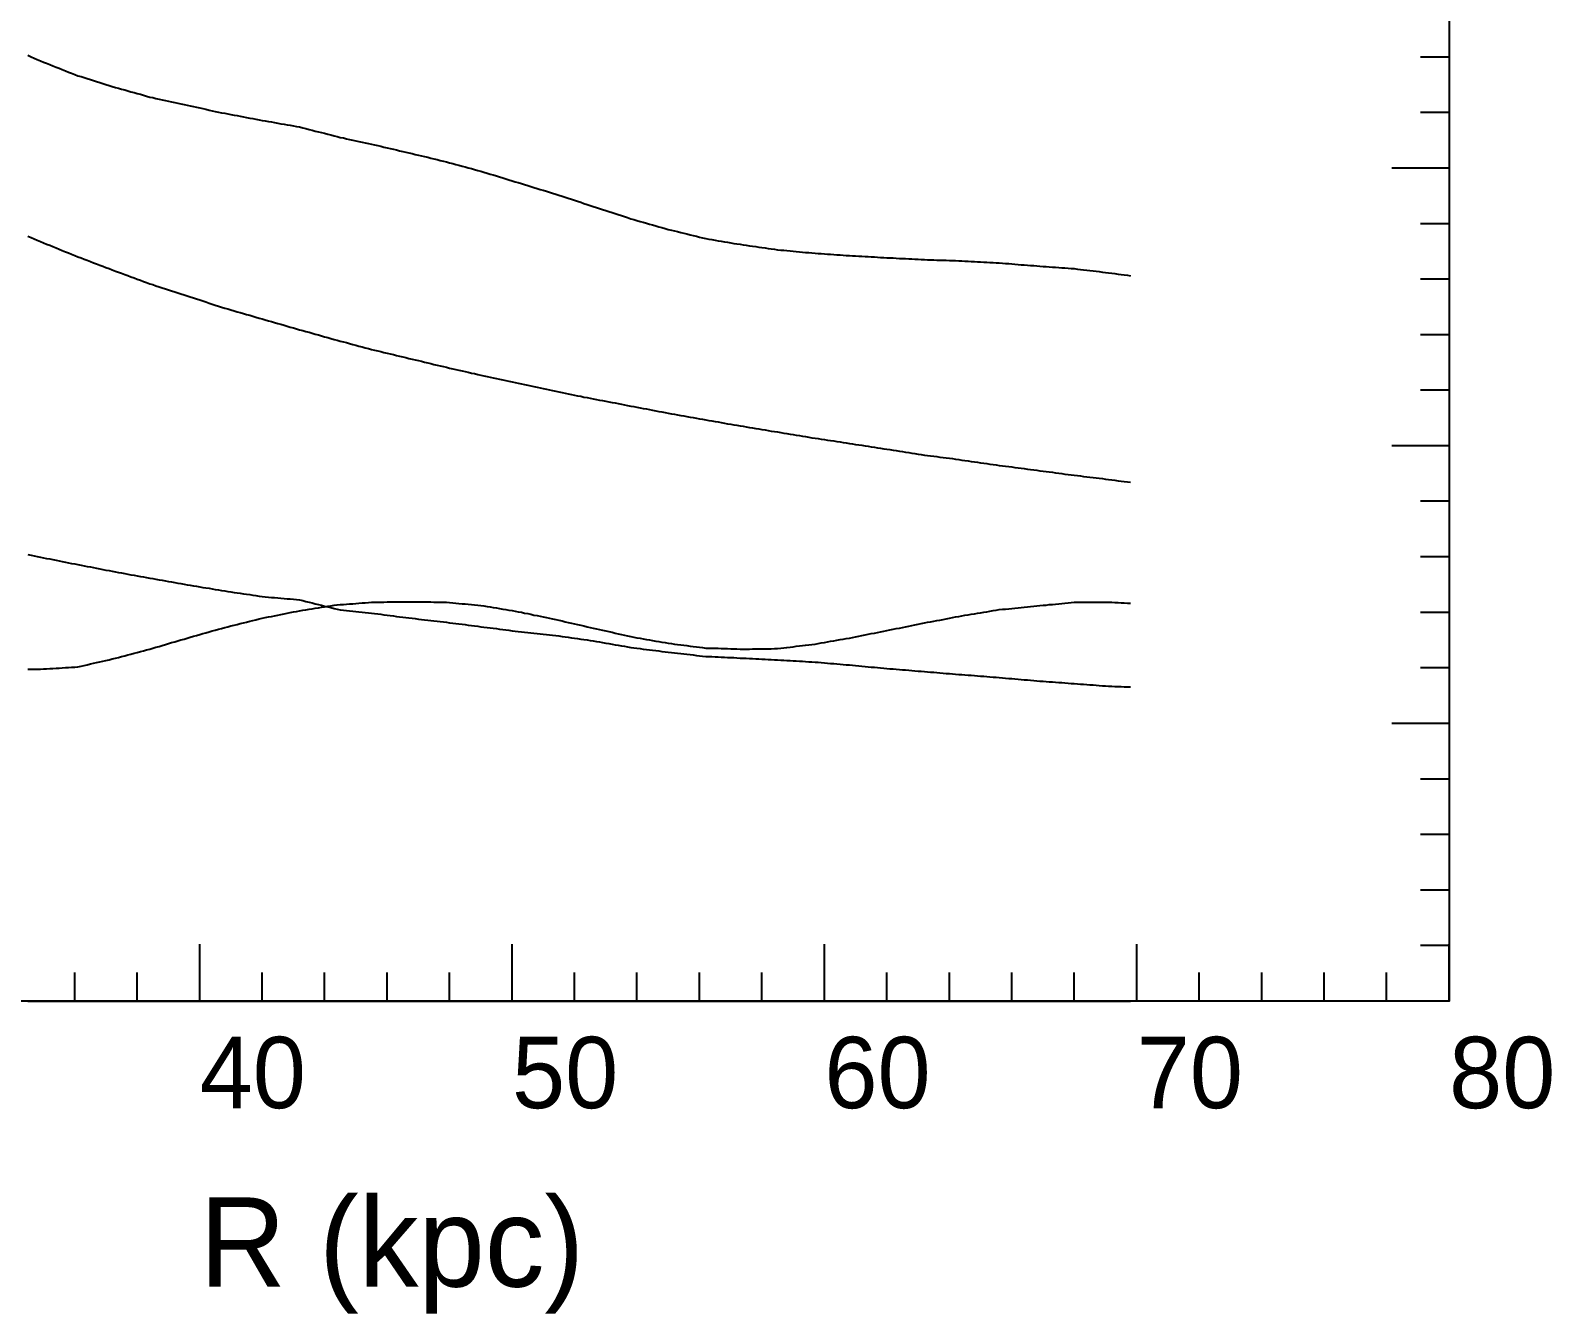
# Model space of a CAD drawing. Extents: x -35 to 291, y -35 to 244.
# Drawn here: x 121 to 291.5, y -35 to 108.8 of the extents above; entities that cross this region are included whole.
import ezdxf

# ---------------------------------------------------------------- set-up
doc = ezdxf.new("R2010")
doc.units = 0

msp = doc.modelspace()

# ---------------------------------------------------------------- linework, layer by layer
at = {"color": 0}
for p, q in [((280, 105.79), (276.8, 105.79)), ((280, 99.57), (276.8, 99.57)), ((280, 93.35), (273.6, 93.35)), ((280, 87.12), (276.8, 87.12)), ((280, 80.9), (276.8, 80.9)), ((280, 74.68), (276.8, 74.68)), ((280, 68.45), (276.8, 68.45)), ((280, 62.23), (273.6, 62.23)), ((280, 56.01), (276.8, 56.01)), ((280, 49.78), (276.8, 49.78)), ((280, 43.56), (276.8, 43.56)), ((280, 37.34), (276.8, 37.34)), ((280, 31.12), (273.6, 31.12)), ((280, 24.89), (276.8, 24.89)), ((280, 18.67), (276.8, 18.67)), ((280, 12.45), (276.8, 12.45)), ((140, 0), (140, 6.4)), ((175, 0), (175, 6.4)), ((210, 0), (210, 6.4)), ((245, 0), (245, 6.4)), ((280, 6.22), (276.8, 6.22)), ((280, 0), (280, 6.4)), ((126, 0), (126, 3.2)), ((133, 0), (133, 3.2)), ((147, 0), (147, 3.2)), ((154, 0), (154, 3.2)), ((161, 0), (161, 3.2)), ((168, 0), (168, 3.2)), ((182, 0), (182, 3.2)), ((189, 0), (189, 3.2)), ((196, 0), (196, 3.2)), ((203, 0), (203, 3.2)), ((217, 0), (217, 3.2)), ((224, 0), (224, 3.2)), ((231, 0), (231, 3.2)), ((238, 0), (238, 3.2)), ((252, 0), (252, 3.2)), ((259, 0), (259, 3.2)), ((266, 0), (266, 3.2)), ((273, 0), (273, 3.2))]:
    msp.add_line(p, q, dxfattribs=at)
msp.add_lwpolyline([(0, 0), (0, 217.81), (280, 217.81), (280, 0)], close=True, dxfattribs=at)
at = {"color": 1}
msp.add_lwpolyline([(120.75, 105.99), (121.1, 105.84), (121.45, 105.69), (121.8, 105.54), (122.15, 105.39), (122.5, 105.24), (122.85, 105.1), (123.2, 104.96), (123.55, 104.82), (123.9, 104.68), (124.25, 104.54), (124.6, 104.4), (124.95, 104.26), (125.3, 104.12), (125.65, 103.98), (126, 103.84), (126.35, 103.71), (126.7, 103.6), (127.05, 103.49), (127.4, 103.38), (127.75, 103.27), (128.1, 103.16), (128.45, 103.05), (128.8, 102.94), (129.15, 102.83), (129.5, 102.72), (129.85, 102.62), (130.2, 102.51), (130.55, 102.4), (130.9, 102.3), (131.25, 102.21), (131.6, 102.11), (131.95, 102.01), (132.3, 101.91), (132.65, 101.81), (133, 101.71), (133.35, 101.62), (133.7, 101.52), (134.05, 101.42), (134.4, 101.32), (134.75, 101.25), (135.1, 101.17), (135.45, 101.09), (135.8, 101.02), (136.15, 100.94), (136.5, 100.86), (136.85, 100.79), (137.2, 100.71), (137.55, 100.63), (137.9, 100.56), (138.25, 100.48), (138.6, 100.4), (138.95, 100.33), (139.3, 100.25), (139.65, 100.17), (140, 100.09), (140.35, 100.02), (140.7, 99.94), (141.05, 99.86), (141.4, 99.78), (141.75, 99.71), (142.1, 99.63), (142.45, 99.56), (142.8, 99.49), (143.15, 99.42), (143.5, 99.36), (143.85, 99.29), (144.2, 99.23), (144.55, 99.16), (144.9, 99.09), (145.25, 99.03), (145.6, 98.96), (145.95, 98.9), (146.3, 98.83), (146.65, 98.77), (147, 98.7), (147.35, 98.64), (147.7, 98.58), (148.05, 98.52), (148.4, 98.46), (148.75, 98.39), (149.1, 98.33), (149.45, 98.27), (149.8, 98.21), (150.15, 98.15), (150.5, 98.09), (150.85, 98.03), (151.2, 97.97), (151.55, 97.87), (151.9, 97.78), (152.25, 97.69), (152.6, 97.6), (152.95, 97.51), (153.3, 97.42), (153.65, 97.33), (154, 97.25), (154.35, 97.16), (154.7, 97.07), (155.05, 96.98), (155.4, 96.89), (155.75, 96.8), (156.1, 96.73), (156.45, 96.65), (156.8, 96.57), (157.15, 96.49), (157.5, 96.42), (157.85, 96.34), (158.2, 96.26), (158.55, 96.18), (158.9, 96.11), (159.25, 96.04), (159.6, 95.96), (159.95, 95.88), (160.3, 95.8), (160.65, 95.71), (161, 95.63), (161.35, 95.55), (161.7, 95.47), (162.05, 95.39), (162.4, 95.3), (162.75, 95.22), (163.1, 95.14), (163.45, 95.06), (163.8, 94.97), (164.15, 94.89), (164.5, 94.81), (164.85, 94.72), (165.2, 94.64), (165.55, 94.56), (165.9, 94.47), (166.25, 94.39), (166.6, 94.3), (166.95, 94.22), (167.3, 94.14), (167.65, 94.06), (168, 93.96), (168.35, 93.86), (168.7, 93.77), (169.05, 93.67), (169.4, 93.58), (169.75, 93.48), (170.1, 93.38), (170.45, 93.29), (170.8, 93.19), (171.15, 93.1), (171.5, 93), (171.85, 92.91), (172.2, 92.8), (172.55, 92.69), (172.9, 92.58), (173.25, 92.47), (173.6, 92.37), (173.95, 92.26), (174.3, 92.15), (174.65, 92.05), (175, 91.94), (175.35, 91.83), (175.7, 91.73), (176.05, 91.62), (176.4, 91.51), (176.75, 91.41), (177.1, 91.3), (177.45, 91.19), (177.8, 91.08), (178.15, 90.97), (178.5, 90.87), (178.85, 90.76), (179.2, 90.65), (179.55, 90.54), (179.9, 90.44), (180.25, 90.32), (180.6, 90.21), (180.95, 90.09), (181.3, 89.98), (181.65, 89.86), (182, 89.75), (182.35, 89.63), (182.7, 89.52), (183.05, 89.4), (183.4, 89.29), (183.75, 89.17), (184.1, 89.06), (184.45, 88.95), (184.8, 88.83), (185.15, 88.72), (185.5, 88.6), (185.85, 88.49), (186.2, 88.37), (186.55, 88.26), (186.9, 88.14), (187.25, 88.03), (187.6, 87.91), (187.95, 87.8), (188.3, 87.68), (188.65, 87.58), (189, 87.48), (189.35, 87.38), (189.7, 87.28), (190.05, 87.18), (190.4, 87.08), (190.75, 86.98), (191.1, 86.88), (191.45, 86.78), (191.8, 86.68), (192.15, 86.58), (192.5, 86.49), (192.85, 86.4), (193.2, 86.31), (193.55, 86.23), (193.9, 86.14), (194.25, 86.05), (194.6, 85.97), (194.95, 85.88), (195.3, 85.79), (195.65, 85.71), (196, 85.62), (196.35, 85.53), (196.7, 85.45), (197.05, 85.4), (197.4, 85.34), (197.75, 85.28), (198.1, 85.22), (198.45, 85.16), (198.8, 85.1), (199.15, 85.04), (199.5, 84.98), (199.85, 84.92), (200.2, 84.86), (200.55, 84.81), (200.9, 84.75), (201.25, 84.7), (201.6, 84.65), (201.95, 84.6), (202.3, 84.55), (202.65, 84.51), (203, 84.46), (203.35, 84.41), (203.7, 84.36), (204.05, 84.31), (204.4, 84.26), (204.75, 84.21), (205.1, 84.17), (205.45, 84.14), (205.8, 84.11), (206.15, 84.07), (206.5, 84.04), (206.85, 84.01), (207.2, 83.98), (207.55, 83.94), (207.9, 83.91), (208.25, 83.88), (208.6, 83.85), (208.95, 83.82), (209.3, 83.8), (209.65, 83.77), (210, 83.75), (210.35, 83.72), (210.7, 83.7), (211.05, 83.67), (211.4, 83.65), (211.75, 83.62), (212.1, 83.6), (212.45, 83.57), (212.8, 83.55), (213.15, 83.53), (213.5, 83.51), (213.85, 83.49), (214.2, 83.47), (214.55, 83.45), (214.9, 83.43), (215.25, 83.41), (215.6, 83.39), (215.95, 83.37), (216.3, 83.35), (216.65, 83.33), (217, 83.31), (217.35, 83.3), (217.7, 83.28), (218.05, 83.26), (218.4, 83.24), (218.75, 83.22), (219.1, 83.21), (219.45, 83.19), (219.8, 83.17), (220.15, 83.15), (220.5, 83.13), (220.85, 83.12), (221.2, 83.11), (221.55, 83.09), (221.9, 83.08), (222.25, 83.07), (222.6, 83.05), (222.95, 83.04), (223.3, 83.03), (223.65, 83.02), (224, 83), (224.35, 82.99), (224.7, 82.98), (225.05, 82.97), (225.4, 82.95), (225.75, 82.93), (226.1, 82.92), (226.45, 82.9), (226.8, 82.88), (227.15, 82.86), (227.5, 82.84), (227.85, 82.82), (228.2, 82.8), (228.55, 82.79), (228.9, 82.77), (229.25, 82.75), (229.6, 82.73), (229.95, 82.7), (230.3, 82.68), (230.65, 82.65), (231, 82.62), (231.35, 82.59), (231.7, 82.56), (232.05, 82.53), (232.4, 82.51), (232.75, 82.48), (233.1, 82.45), (233.45, 82.42), (233.8, 82.39), (234.15, 82.37), (234.5, 82.34), (234.85, 82.32), (235.2, 82.29), (235.55, 82.26), (235.9, 82.24), (236.25, 82.21), (236.6, 82.19), (236.95, 82.16), (237.3, 82.14), (237.65, 82.11), (238, 82.09), (238.35, 82.04), (238.7, 82), (239.05, 81.95), (239.4, 81.91), (239.75, 81.87), (240.1, 81.83), (240.45, 81.79), (240.8, 81.75), (241.15, 81.7), (241.5, 81.66), (241.85, 81.62), (242.2, 81.57), (242.55, 81.53), (242.9, 81.48), (243.25, 81.43), (243.6, 81.39), (243.95, 81.34), (244.3, 81.29)], dxfattribs=at)
at = {"color": 2}
msp.add_lwpolyline([(120.75, 105.99), (121.1, 105.84), (121.45, 105.69), (121.8, 105.54), (122.15, 105.39), (122.5, 105.24), (122.85, 105.1), (123.2, 104.96), (123.55, 104.82), (123.9, 104.68), (124.25, 104.54), (124.6, 104.4), (124.95, 104.26), (125.3, 104.12), (125.65, 103.98), (126, 103.84), (126.35, 103.71), (126.7, 103.6), (127.05, 103.49), (127.4, 103.38), (127.75, 103.27), (128.1, 103.16), (128.45, 103.05), (128.8, 102.94), (129.15, 102.83), (129.5, 102.72), (129.85, 102.62), (130.2, 102.51), (130.55, 102.4), (130.9, 102.3), (131.25, 102.21), (131.6, 102.11), (131.95, 102.01), (132.3, 101.91), (132.65, 101.81), (133, 101.71), (133.35, 101.62), (133.7, 101.52), (134.05, 101.42), (134.4, 101.32), (134.75, 101.25), (135.1, 101.17), (135.45, 101.09), (135.8, 101.02), (136.15, 100.94), (136.5, 100.86), (136.85, 100.79), (137.2, 100.71), (137.55, 100.63), (137.9, 100.56), (138.25, 100.48), (138.6, 100.4), (138.95, 100.33), (139.3, 100.25), (139.65, 100.17), (140, 100.09), (140.35, 100.02), (140.7, 99.94), (141.05, 99.86), (141.4, 99.78), (141.75, 99.71), (142.1, 99.63), (142.45, 99.56), (142.8, 99.49), (143.15, 99.42), (143.5, 99.36), (143.85, 99.29), (144.2, 99.23), (144.55, 99.16), (144.9, 99.09), (145.25, 99.03), (145.6, 98.96), (145.95, 98.9), (146.3, 98.83), (146.65, 98.77), (147, 98.7), (147.35, 98.64), (147.7, 98.58), (148.05, 98.52), (148.4, 98.46), (148.75, 98.39), (149.1, 98.33), (149.45, 98.27), (149.8, 98.21), (150.15, 98.15), (150.5, 98.09), (150.85, 98.03), (151.2, 97.97), (151.55, 97.87), (151.9, 97.78), (152.25, 97.69), (152.6, 97.6), (152.95, 97.51), (153.3, 97.42), (153.65, 97.33), (154, 97.25), (154.35, 97.16), (154.7, 97.07), (155.05, 96.98), (155.4, 96.89), (155.75, 96.8), (156.1, 96.73), (156.45, 96.65), (156.8, 96.57), (157.15, 96.49), (157.5, 96.42), (157.85, 96.34), (158.2, 96.26), (158.55, 96.18), (158.9, 96.11), (159.25, 96.04), (159.6, 95.96), (159.95, 95.88), (160.3, 95.8), (160.65, 95.71), (161, 95.63), (161.35, 95.55), (161.7, 95.47), (162.05, 95.39), (162.4, 95.3), (162.75, 95.22), (163.1, 95.14), (163.45, 95.06), (163.8, 94.97), (164.15, 94.89), (164.5, 94.81), (164.85, 94.72), (165.2, 94.64), (165.55, 94.56), (165.9, 94.47), (166.25, 94.39), (166.6, 94.3), (166.95, 94.22), (167.3, 94.14), (167.65, 94.06), (168, 93.96), (168.35, 93.86), (168.7, 93.77), (169.05, 93.67), (169.4, 93.58), (169.75, 93.48), (170.1, 93.38), (170.45, 93.29), (170.8, 93.19), (171.15, 93.1), (171.5, 93), (171.85, 92.91), (172.2, 92.8), (172.55, 92.69), (172.9, 92.58), (173.25, 92.47), (173.6, 92.37), (173.95, 92.26), (174.3, 92.15), (174.65, 92.05), (175, 91.94), (175.35, 91.83), (175.7, 91.73), (176.05, 91.62), (176.4, 91.51), (176.75, 91.41), (177.1, 91.3), (177.45, 91.19), (177.8, 91.08), (178.15, 90.97), (178.5, 90.87), (178.85, 90.76), (179.2, 90.65), (179.55, 90.54), (179.9, 90.44), (180.25, 90.32), (180.6, 90.21), (180.95, 90.09), (181.3, 89.98), (181.65, 89.86), (182, 89.75), (182.35, 89.63), (182.7, 89.52), (183.05, 89.4), (183.4, 89.29), (183.75, 89.17), (184.1, 89.06), (184.45, 88.95), (184.8, 88.83), (185.15, 88.72), (185.5, 88.6), (185.85, 88.49), (186.2, 88.37), (186.55, 88.26), (186.9, 88.14), (187.25, 88.03), (187.6, 87.91), (187.95, 87.8), (188.3, 87.68), (188.65, 87.58), (189, 87.48), (189.35, 87.38), (189.7, 87.28), (190.05, 87.18), (190.4, 87.08), (190.75, 86.98), (191.1, 86.88), (191.45, 86.78), (191.8, 86.68), (192.15, 86.58), (192.5, 86.49), (192.85, 86.4), (193.2, 86.31), (193.55, 86.23), (193.9, 86.14), (194.25, 86.05), (194.6, 85.97), (194.95, 85.88), (195.3, 85.79), (195.65, 85.71), (196, 85.62), (196.35, 85.53), (196.7, 85.45), (197.05, 85.4), (197.4, 85.34), (197.75, 85.28), (198.1, 85.22), (198.45, 85.16), (198.8, 85.1), (199.15, 85.04), (199.5, 84.98), (199.85, 84.92), (200.2, 84.86), (200.55, 84.81), (200.9, 84.75), (201.25, 84.7), (201.6, 84.65), (201.95, 84.6), (202.3, 84.55), (202.65, 84.51), (203, 84.46), (203.35, 84.41), (203.7, 84.36), (204.05, 84.31), (204.4, 84.26), (204.75, 84.21), (205.1, 84.17), (205.45, 84.14), (205.8, 84.11), (206.15, 84.07), (206.5, 84.04), (206.85, 84.01), (207.2, 83.98), (207.55, 83.94), (207.9, 83.91), (208.25, 83.88), (208.6, 83.85), (208.95, 83.82), (209.3, 83.8), (209.65, 83.77), (210, 83.75), (210.35, 83.72), (210.7, 83.7), (211.05, 83.67), (211.4, 83.65), (211.75, 83.62), (212.1, 83.6), (212.45, 83.57), (212.8, 83.55), (213.15, 83.53), (213.5, 83.51), (213.85, 83.49), (214.2, 83.47), (214.55, 83.45), (214.9, 83.43), (215.25, 83.41), (215.6, 83.39), (215.95, 83.37), (216.3, 83.35), (216.65, 83.33), (217, 83.31), (217.35, 83.3), (217.7, 83.28), (218.05, 83.26), (218.4, 83.24), (218.75, 83.22), (219.1, 83.21), (219.45, 83.19), (219.8, 83.17), (220.15, 83.15), (220.5, 83.13), (220.85, 83.12), (221.2, 83.11), (221.55, 83.09), (221.9, 83.08), (222.25, 83.07), (222.6, 83.05), (222.95, 83.04), (223.3, 83.03), (223.65, 83.02), (224, 83), (224.35, 82.99), (224.7, 82.98), (225.05, 82.97), (225.4, 82.95), (225.75, 82.93), (226.1, 82.92), (226.45, 82.9), (226.8, 82.88), (227.15, 82.86), (227.5, 82.84), (227.85, 82.82), (228.2, 82.8), (228.55, 82.79), (228.9, 82.77), (229.25, 82.75), (229.6, 82.73), (229.95, 82.7), (230.3, 82.68), (230.65, 82.65), (231, 82.62), (231.35, 82.59), (231.7, 82.56), (232.05, 82.53), (232.4, 82.51), (232.75, 82.48), (233.1, 82.45), (233.45, 82.42), (233.8, 82.39), (234.15, 82.37), (234.5, 82.34), (234.85, 82.32), (235.2, 82.29), (235.55, 82.26), (235.9, 82.24), (236.25, 82.21), (236.6, 82.19), (236.95, 82.16), (237.3, 82.14), (237.65, 82.11), (238, 82.09), (238.35, 82.04), (238.7, 82), (239.05, 81.95), (239.4, 81.91), (239.75, 81.87), (240.1, 81.83), (240.45, 81.79), (240.8, 81.75), (241.15, 81.7), (241.5, 81.66), (241.85, 81.62), (242.2, 81.57), (242.55, 81.53), (242.9, 81.48), (243.25, 81.43), (243.6, 81.39), (243.95, 81.34), (244.3, 81.29)], dxfattribs=at)
at = {"color": 5}
msp.add_lwpolyline([(120.75, 85.71), (121.1, 85.57), (121.45, 85.42), (121.8, 85.27), (122.15, 85.13), (122.5, 84.98), (122.85, 84.84), (123.2, 84.7), (123.55, 84.55), (123.9, 84.41), (124.25, 84.27), (124.6, 84.12), (124.95, 83.98), (125.3, 83.84), (125.65, 83.69), (126, 83.55), (126.35, 83.42), (126.7, 83.29), (127.05, 83.15), (127.4, 83.02), (127.75, 82.89), (128.1, 82.75), (128.45, 82.62), (128.8, 82.49), (129.15, 82.35), (129.5, 82.22), (129.85, 82.09), (130.2, 81.95), (130.55, 81.82), (130.9, 81.69), (131.25, 81.56), (131.6, 81.43), (131.95, 81.3), (132.3, 81.17), (132.65, 81.04), (133, 80.91), (133.35, 80.78), (133.7, 80.65), (134.05, 80.52), (134.4, 80.39), (134.75, 80.29), (135.1, 80.17), (135.45, 80.06), (135.8, 79.95), (136.15, 79.84), (136.5, 79.72), (136.85, 79.61), (137.2, 79.5), (137.55, 79.38), (137.9, 79.27), (138.25, 79.16), (138.6, 79.04), (138.95, 78.93), (139.3, 78.81), (139.65, 78.7), (140, 78.58), (140.35, 78.47), (140.7, 78.35), (141.05, 78.23), (141.4, 78.12), (141.75, 78), (142.1, 77.89), (142.45, 77.77), (142.8, 77.67), (143.15, 77.57), (143.5, 77.47), (143.85, 77.36), (144.2, 77.26), (144.55, 77.16), (144.9, 77.06), (145.25, 76.96), (145.6, 76.86), (145.95, 76.76), (146.3, 76.66), (146.65, 76.55), (147, 76.45), (147.35, 76.35), (147.7, 76.25), (148.05, 76.15), (148.4, 76.05), (148.75, 75.95), (149.1, 75.85), (149.45, 75.74), (149.8, 75.64), (150.15, 75.54), (150.5, 75.44), (150.85, 75.34), (151.2, 75.24), (151.55, 75.14), (151.9, 75.04), (152.25, 74.95), (152.6, 74.85), (152.95, 74.75), (153.3, 74.65), (153.65, 74.55), (154, 74.45), (154.35, 74.36), (154.7, 74.26), (155.05, 74.16), (155.4, 74.07), (155.75, 73.97), (156.1, 73.88), (156.45, 73.79), (156.8, 73.69), (157.15, 73.6), (157.5, 73.5), (157.85, 73.41), (158.2, 73.32), (158.55, 73.22), (158.9, 73.13), (159.25, 73.04), (159.6, 72.96), (159.95, 72.87), (160.3, 72.79), (160.65, 72.7), (161, 72.62), (161.35, 72.54), (161.7, 72.45), (162.05, 72.37), (162.4, 72.29), (162.75, 72.2), (163.1, 72.12), (163.45, 72.03), (163.8, 71.95), (164.15, 71.87), (164.5, 71.78), (164.85, 71.7), (165.2, 71.61), (165.55, 71.53), (165.9, 71.45), (166.25, 71.36), (166.6, 71.28), (166.95, 71.19), (167.3, 71.11), (167.65, 71.03), (168, 70.95), (168.35, 70.87), (168.7, 70.79), (169.05, 70.71), (169.4, 70.63), (169.75, 70.55), (170.1, 70.47), (170.45, 70.39), (170.8, 70.32), (171.15, 70.24), (171.5, 70.16), (171.85, 70.08), (172.2, 70), (172.55, 69.93), (172.9, 69.85), (173.25, 69.77), (173.6, 69.7), (173.95, 69.62), (174.3, 69.54), (174.65, 69.47), (175, 69.39), (175.35, 69.31), (175.7, 69.24), (176.05, 69.16), (176.4, 69.09), (176.75, 69.02), (177.1, 68.94), (177.45, 68.87), (177.8, 68.8), (178.15, 68.72), (178.5, 68.65), (178.85, 68.57), (179.2, 68.5), (179.55, 68.43), (179.9, 68.35), (180.25, 68.28), (180.6, 68.21), (180.95, 68.14), (181.3, 68.06), (181.65, 67.99), (182, 67.92), (182.35, 67.85), (182.7, 67.78), (183.05, 67.7), (183.4, 67.63), (183.75, 67.56), (184.1, 67.49), (184.45, 67.43), (184.8, 67.36), (185.15, 67.29), (185.5, 67.23), (185.85, 67.16), (186.2, 67.09), (186.55, 67.03), (186.9, 66.96), (187.25, 66.89), (187.6, 66.83), (187.95, 66.76), (188.3, 66.69), (188.65, 66.63), (189, 66.56), (189.35, 66.49), (189.7, 66.43), (190.05, 66.36), (190.4, 66.29), (190.75, 66.23), (191.1, 66.16), (191.45, 66.09), (191.8, 66.03), (192.15, 65.96), (192.5, 65.9), (192.85, 65.83), (193.2, 65.77), (193.55, 65.71), (193.9, 65.64), (194.25, 65.58), (194.6, 65.52), (194.95, 65.45), (195.3, 65.39), (195.65, 65.33), (196, 65.26), (196.35, 65.2), (196.7, 65.14), (197.05, 65.08), (197.4, 65.02), (197.75, 64.96), (198.1, 64.9), (198.45, 64.84), (198.8, 64.77), (199.15, 64.71), (199.5, 64.65), (199.85, 64.59), (200.2, 64.53), (200.55, 64.47), (200.9, 64.42), (201.25, 64.36), (201.6, 64.3), (201.95, 64.24), (202.3, 64.18), (202.65, 64.13), (203, 64.07), (203.35, 64.01), (203.7, 63.95), (204.05, 63.89), (204.4, 63.84), (204.75, 63.78), (205.1, 63.72), (205.45, 63.66), (205.8, 63.61), (206.15, 63.55), (206.5, 63.49), (206.85, 63.43), (207.2, 63.37), (207.55, 63.32), (207.9, 63.26), (208.25, 63.2), (208.6, 63.14), (208.95, 63.09), (209.3, 63.04), (209.65, 62.98), (210, 62.93), (210.35, 62.88), (210.7, 62.82), (211.05, 62.77), (211.4, 62.71), (211.75, 62.66), (212.1, 62.61), (212.45, 62.55), (212.8, 62.5), (213.15, 62.45), (213.5, 62.39), (213.85, 62.34), (214.2, 62.29), (214.55, 62.23), (214.9, 62.18), (215.25, 62.13), (215.6, 62.07), (215.95, 62.02), (216.3, 61.97), (216.65, 61.91), (217, 61.86), (217.35, 61.8), (217.7, 61.75), (218.05, 61.69), (218.4, 61.64), (218.75, 61.58), (219.1, 61.53), (219.45, 61.47), (219.8, 61.42), (220.15, 61.36), (220.5, 61.31), (220.85, 61.25), (221.2, 61.2), (221.55, 61.16), (221.9, 61.11), (222.25, 61.07), (222.6, 61.02), (222.95, 60.97), (223.3, 60.93), (223.65, 60.88), (224, 60.83), (224.35, 60.79), (224.7, 60.74), (225.05, 60.7), (225.4, 60.64), (225.75, 60.59), (226.1, 60.54), (226.45, 60.49), (226.8, 60.44), (227.15, 60.39), (227.5, 60.34), (227.85, 60.29), (228.2, 60.24), (228.55, 60.19), (228.9, 60.14), (229.25, 60.09), (229.6, 60.04), (229.95, 60), (230.3, 59.95), (230.65, 59.9), (231, 59.86), (231.35, 59.81), (231.7, 59.76), (232.05, 59.72), (232.4, 59.67), (232.75, 59.63), (233.1, 59.58), (233.45, 59.53), (233.8, 59.49), (234.15, 59.44), (234.5, 59.39), (234.85, 59.35), (235.2, 59.3), (235.55, 59.26), (235.9, 59.21), (236.25, 59.16), (236.6, 59.12), (236.95, 59.07), (237.3, 59.02), (237.65, 58.98), (238, 58.94), (238.35, 58.89), (238.7, 58.85), (239.05, 58.81), (239.4, 58.76), (239.75, 58.72), (240.1, 58.68), (240.45, 58.63), (240.8, 58.59), (241.15, 58.55), (241.5, 58.5), (241.85, 58.46), (242.2, 58.41), (242.55, 58.37), (242.9, 58.32), (243.25, 58.27), (243.6, 58.23), (243.95, 58.18), (244.3, 58.14)], dxfattribs=at)
at = {"color": 6}
for points in [[(120.75, 50.04), (121.1, 49.97), (121.45, 49.9), (121.8, 49.83), (122.15, 49.76), (122.5, 49.69), (122.85, 49.62), (123.2, 49.55), (123.55, 49.48), (123.9, 49.41), (124.25, 49.34), (124.6, 49.27), (124.95, 49.2), (125.3, 49.13), (125.65, 49.06), (126, 48.99), (126.35, 48.92), (126.7, 48.86), (127.05, 48.79), (127.4, 48.72), (127.75, 48.65), (128.1, 48.58), (128.45, 48.52), (128.8, 48.45), (129.15, 48.38), (129.5, 48.31), (129.85, 48.24), (130.2, 48.18), (130.55, 48.11), (130.9, 48.05), (131.25, 47.98), (131.6, 47.92), (131.95, 47.85), (132.3, 47.79), (132.65, 47.73), (133, 47.66), (133.35, 47.6), (133.7, 47.54), (134.05, 47.47), (134.4, 47.41), (134.75, 47.35), (135.1, 47.28), (135.45, 47.22), (135.8, 47.16), (136.15, 47.1), (136.5, 47.04), (136.85, 46.97), (137.2, 46.91), (137.55, 46.85), (137.9, 46.79), (138.25, 46.72), (138.6, 46.66), (138.95, 46.6), (139.3, 46.54), (139.65, 46.49), (140, 46.43), (140.35, 46.37), (140.7, 46.31), (141.05, 46.26), (141.4, 46.2), (141.75, 46.14), (142.1, 46.08), (142.45, 46.02), (142.8, 45.97), (143.15, 45.91), (143.5, 45.86), (143.85, 45.81), (144.2, 45.76), (144.55, 45.7), (144.9, 45.65), (145.25, 45.6), (145.6, 45.55), (145.95, 45.5), (146.3, 45.44), (146.65, 45.39), (147, 45.34), (147.35, 45.31), (147.7, 45.28), (148.05, 45.25), (148.4, 45.22), (148.75, 45.19), (149.1, 45.16), (149.45, 45.13), (149.8, 45.1), (150.15, 45.07), (150.5, 45.04), (150.85, 45.01), (151.2, 44.97), (151.55, 44.88), (151.9, 44.79), (152.25, 44.7), (152.6, 44.62), (152.95, 44.53), (153.3, 44.44), (153.65, 44.36), (154, 44.27), (154.35, 44.18), (154.7, 44.1), (155.05, 44.01), (155.4, 43.92), (155.75, 43.86), (156.1, 43.83), (156.45, 43.79), (156.8, 43.75), (157.15, 43.71), (157.5, 43.67), (157.85, 43.63), (158.2, 43.59), (158.55, 43.55), (158.9, 43.52), (159.25, 43.48), (159.6, 43.44), (159.95, 43.39), (160.3, 43.35), (160.65, 43.3), (161, 43.26), (161.35, 43.21), (161.7, 43.17), (162.05, 43.12), (162.4, 43.08), (162.75, 43.03), (163.1, 42.99), (163.45, 42.94), (163.8, 42.9), (164.15, 42.86), (164.5, 42.82), (164.85, 42.78), (165.2, 42.74), (165.55, 42.7), (165.9, 42.66), (166.25, 42.62), (166.6, 42.58), (166.95, 42.54), (167.3, 42.5), (167.65, 42.46), (168, 42.41), (168.35, 42.37), (168.7, 42.32), (169.05, 42.28), (169.4, 42.23), (169.75, 42.19), (170.1, 42.14), (170.45, 42.1), (170.8, 42.05), (171.15, 42.01), (171.5, 41.96), (171.85, 41.92), (172.2, 41.87), (172.55, 41.83), (172.9, 41.78), (173.25, 41.74), (173.6, 41.69), (173.95, 41.65), (174.3, 41.6), (174.65, 41.56), (175, 41.51), (175.35, 41.47), (175.7, 41.42), (176.05, 41.38), (176.4, 41.34), (176.75, 41.31), (177.1, 41.27), (177.45, 41.23), (177.8, 41.19), (178.15, 41.16), (178.5, 41.12), (178.85, 41.08), (179.2, 41.04), (179.55, 41.01), (179.9, 40.97), (180.25, 40.92), (180.6, 40.87), (180.95, 40.82), (181.3, 40.77), (181.65, 40.72), (182, 40.67), (182.35, 40.62), (182.7, 40.57), (183.05, 40.52), (183.4, 40.47), (183.75, 40.42), (184.1, 40.37), (184.45, 40.31), (184.8, 40.25), (185.15, 40.19), (185.5, 40.12), (185.85, 40.06), (186.2, 40), (186.55, 39.94), (186.9, 39.88), (187.25, 39.82), (187.6, 39.76), (187.95, 39.7), (188.3, 39.64), (188.65, 39.59), (189, 39.55), (189.35, 39.5), (189.7, 39.46), (190.05, 39.41), (190.4, 39.37), (190.75, 39.33), (191.1, 39.28), (191.45, 39.24), (191.8, 39.19), (192.15, 39.15), (192.5, 39.1), (192.85, 39.06), (193.2, 39.02), (193.55, 38.99), (193.9, 38.95), (194.25, 38.91), (194.6, 38.87), (194.95, 38.83), (195.3, 38.79), (195.65, 38.75), (196, 38.71), (196.35, 38.67), (196.7, 38.63), (197.05, 38.63), (197.4, 38.61), (197.75, 38.59), (198.1, 38.57), (198.45, 38.56), (198.8, 38.54), (199.15, 38.52), (199.5, 38.5), (199.85, 38.49), (200.2, 38.47), (200.55, 38.45), (200.9, 38.43), (201.25, 38.42), (201.6, 38.4), (201.95, 38.38), (202.3, 38.37), (202.65, 38.35), (203, 38.33), (203.35, 38.31), (203.7, 38.3), (204.05, 38.28), (204.4, 38.26), (204.75, 38.24), (205.1, 38.22), (205.45, 38.2), (205.8, 38.18), (206.15, 38.16), (206.5, 38.14), (206.85, 38.12), (207.2, 38.1), (207.55, 38.08), (207.9, 38.06), (208.25, 38.04), (208.6, 38.02), (208.95, 38), (209.3, 37.97), (209.65, 37.94), (210, 37.91), (210.35, 37.88), (210.7, 37.85), (211.05, 37.82), (211.4, 37.79), (211.75, 37.76), (212.1, 37.73), (212.45, 37.7), (212.8, 37.67), (213.15, 37.64), (213.5, 37.6), (213.85, 37.57), (214.2, 37.54), (214.55, 37.51), (214.9, 37.48), (215.25, 37.44), (215.6, 37.41), (215.95, 37.38), (216.3, 37.35), (216.65, 37.32), (217, 37.29), (217.35, 37.25), (217.7, 37.23), (218.05, 37.2), (218.4, 37.17), (218.75, 37.14), (219.1, 37.11), (219.45, 37.08), (219.8, 37.05), (220.15, 37.02), (220.5, 36.99), (220.85, 36.97), (221.2, 36.94), (221.55, 36.91), (221.9, 36.88), (222.25, 36.85), (222.6, 36.82), (222.95, 36.79), (223.3, 36.76), (223.65, 36.73), (224, 36.71), (224.35, 36.68), (224.7, 36.65), (225.05, 36.62), (225.4, 36.59), (225.75, 36.56), (226.1, 36.53), (226.45, 36.51), (226.8, 36.48), (227.15, 36.45), (227.5, 36.42), (227.85, 36.4), (228.2, 36.37), (228.55, 36.34), (228.9, 36.31), (229.25, 36.29), (229.6, 36.26), (229.95, 36.23), (230.3, 36.2), (230.65, 36.17), (231, 36.14), (231.35, 36.11), (231.7, 36.08), (232.05, 36.05), (232.4, 36.02), (232.75, 35.99), (233.1, 35.96), (233.45, 35.93), (233.8, 35.9), (234.15, 35.87), (234.5, 35.84), (234.85, 35.82), (235.2, 35.79), (235.55, 35.77), (235.9, 35.74), (236.25, 35.71), (236.6, 35.69), (236.95, 35.66), (237.3, 35.64), (237.65, 35.61), (238, 35.58), (238.35, 35.56), (238.7, 35.53), (239.05, 35.51), (239.4, 35.48), (239.75, 35.45), (240.1, 35.43), (240.45, 35.4), (240.8, 35.38), (241.15, 35.35), (241.5, 35.32), (241.85, 35.3), (242.2, 35.28), (242.55, 35.27), (242.9, 35.26), (243.25, 35.24), (243.6, 35.23), (243.95, 35.22), (244.3, 35.21)], [(120.75, 37.21), (121.1, 37.21), (121.45, 37.2), (121.8, 37.2), (122.15, 37.2), (122.5, 37.22), (122.85, 37.24), (123.2, 37.26), (123.55, 37.28), (123.9, 37.3), (124.25, 37.33), (124.6, 37.35), (124.95, 37.37), (125.3, 37.39), (125.65, 37.41), (126, 37.43), (126.35, 37.46), (126.7, 37.53), (127.05, 37.61), (127.4, 37.7), (127.75, 37.78), (128.1, 37.86), (128.45, 37.94), (128.8, 38.02), (129.15, 38.1), (129.5, 38.18), (129.85, 38.26), (130.2, 38.34), (130.55, 38.42), (130.9, 38.52), (131.25, 38.61), (131.6, 38.7), (131.95, 38.8), (132.3, 38.89), (132.65, 38.98), (133, 39.07), (133.35, 39.17), (133.7, 39.26), (134.05, 39.35), (134.4, 39.44), (134.75, 39.54), (135.1, 39.65), (135.45, 39.75), (135.8, 39.85), (136.15, 39.96), (136.5, 40.06), (136.85, 40.17), (137.2, 40.27), (137.55, 40.37), (137.9, 40.48), (138.25, 40.58), (138.6, 40.69), (138.95, 40.79), (139.3, 40.89), (139.65, 40.98), (140, 41.08), (140.35, 41.18), (140.7, 41.28), (141.05, 41.38), (141.4, 41.48), (141.75, 41.57), (142.1, 41.67), (142.45, 41.77), (142.8, 41.87), (143.15, 41.96), (143.5, 42.05), (143.85, 42.13), (144.2, 42.22), (144.55, 42.31), (144.9, 42.39), (145.25, 42.48), (145.6, 42.57), (145.95, 42.65), (146.3, 42.74), (146.65, 42.83), (147, 42.91), (147.35, 42.98), (147.7, 43.05), (148.05, 43.12), (148.4, 43.19), (148.75, 43.26), (149.1, 43.33), (149.45, 43.4), (149.8, 43.47), (150.15, 43.54), (150.5, 43.61), (150.85, 43.68), (151.2, 43.75), (151.55, 43.8), (151.9, 43.86), (152.25, 43.91), (152.6, 43.97), (152.95, 44.03), (153.3, 44.08), (153.65, 44.14), (154, 44.2), (154.35, 44.25), (154.7, 44.31), (155.05, 44.37), (155.4, 44.42), (155.75, 44.44), (156.1, 44.46), (156.45, 44.49), (156.8, 44.51), (157.15, 44.54), (157.5, 44.57), (157.85, 44.59), (158.2, 44.62), (158.55, 44.64), (158.9, 44.67), (159.25, 44.7), (159.6, 44.71), (159.95, 44.71), (160.3, 44.72), (160.65, 44.72), (161, 44.73), (161.35, 44.73), (161.7, 44.74), (162.05, 44.74), (162.4, 44.74), (162.75, 44.75), (163.1, 44.75), (163.45, 44.76), (163.8, 44.75), (164.15, 44.75), (164.5, 44.75), (164.85, 44.74), (165.2, 44.74), (165.55, 44.73), (165.9, 44.73), (166.25, 44.72), (166.6, 44.72), (166.95, 44.72), (167.3, 44.71), (167.65, 44.71), (168, 44.67), (168.35, 44.64), (168.7, 44.61), (169.05, 44.57), (169.4, 44.54), (169.75, 44.51), (170.1, 44.47), (170.45, 44.44), (170.8, 44.41), (171.15, 44.37), (171.5, 44.34), (171.85, 44.31), (172.2, 44.24), (172.55, 44.18), (172.9, 44.12), (173.25, 44.06), (173.6, 44), (173.95, 43.94), (174.3, 43.88), (174.65, 43.82), (175, 43.76), (175.35, 43.69), (175.7, 43.63), (176.05, 43.57), (176.4, 43.49), (176.75, 43.42), (177.1, 43.35), (177.45, 43.27), (177.8, 43.2), (178.15, 43.13), (178.5, 43.05), (178.85, 42.98), (179.2, 42.9), (179.55, 42.83), (179.9, 42.76), (180.25, 42.68), (180.6, 42.6), (180.95, 42.52), (181.3, 42.44), (181.65, 42.36), (182, 42.28), (182.35, 42.2), (182.7, 42.12), (183.05, 42.04), (183.4, 41.96), (183.75, 41.88), (184.1, 41.8), (184.45, 41.72), (184.8, 41.64), (185.15, 41.57), (185.5, 41.49), (185.85, 41.41), (186.2, 41.33), (186.55, 41.25), (186.9, 41.17), (187.25, 41.09), (187.6, 41.01), (187.95, 40.93), (188.3, 40.85), (188.65, 40.79), (189, 40.73), (189.35, 40.66), (189.7, 40.6), (190.05, 40.54), (190.4, 40.48), (190.75, 40.41), (191.1, 40.35), (191.45, 40.29), (191.8, 40.23), (192.15, 40.17), (192.5, 40.1), (192.85, 40.06), (193.2, 40.02), (193.55, 39.97), (193.9, 39.93), (194.25, 39.88), (194.6, 39.84), (194.95, 39.79), (195.3, 39.75), (195.65, 39.7), (196, 39.66), (196.35, 39.61), (196.7, 39.57), (197.05, 39.57), (197.4, 39.56), (197.75, 39.55), (198.1, 39.54), (198.45, 39.53), (198.8, 39.51), (199.15, 39.5), (199.5, 39.49), (199.85, 39.48), (200.2, 39.47), (200.55, 39.46), (200.9, 39.46), (201.25, 39.46), (201.6, 39.46), (201.95, 39.47), (202.3, 39.47), (202.65, 39.48), (203, 39.48), (203.35, 39.49), (203.7, 39.49), (204.05, 39.49), (204.4, 39.5), (204.75, 39.5), (205.1, 39.54), (205.45, 39.58), (205.8, 39.63), (206.15, 39.67), (206.5, 39.71), (206.85, 39.76), (207.2, 39.8), (207.55, 39.84), (207.9, 39.89), (208.25, 39.93), (208.6, 39.97), (208.95, 40.02), (209.3, 40.08), (209.65, 40.14), (210, 40.2), (210.35, 40.26), (210.7, 40.32), (211.05, 40.38), (211.4, 40.44), (211.75, 40.51), (212.1, 40.57), (212.45, 40.63), (212.8, 40.69), (213.15, 40.75), (213.5, 40.82), (213.85, 40.89), (214.2, 40.96), (214.55, 41.03), (214.9, 41.11), (215.25, 41.18), (215.6, 41.25), (215.95, 41.32), (216.3, 41.39), (216.65, 41.46), (217, 41.53), (217.35, 41.6), (217.7, 41.67), (218.05, 41.74), (218.4, 41.81), (218.75, 41.88), (219.1, 41.96), (219.45, 42.03), (219.8, 42.1), (220.15, 42.17), (220.5, 42.24), (220.85, 42.31), (221.2, 42.38), (221.55, 42.45), (221.9, 42.52), (222.25, 42.58), (222.6, 42.65), (222.95, 42.71), (223.3, 42.78), (223.65, 42.85), (224, 42.91), (224.35, 42.98), (224.7, 43.05), (225.05, 43.11), (225.4, 43.18), (225.75, 43.24), (226.1, 43.3), (226.45, 43.36), (226.8, 43.41), (227.15, 43.47), (227.5, 43.53), (227.85, 43.59), (228.2, 43.64), (228.55, 43.7), (228.9, 43.76), (229.25, 43.82), (229.6, 43.88), (229.95, 43.91), (230.3, 43.94), (230.65, 43.98), (231, 44.01), (231.35, 44.05), (231.7, 44.08), (232.05, 44.12), (232.4, 44.15), (232.75, 44.19), (233.1, 44.22), (233.45, 44.26), (233.8, 44.29), (234.15, 44.33), (234.5, 44.36), (234.85, 44.39), (235.2, 44.43), (235.55, 44.46), (235.9, 44.5), (236.25, 44.53), (236.6, 44.57), (236.95, 44.6), (237.3, 44.64), (237.65, 44.67), (238, 44.71), (238.35, 44.69), (238.7, 44.69), (239.05, 44.7), (239.4, 44.7), (239.75, 44.7), (240.1, 44.7), (240.45, 44.7), (240.8, 44.7), (241.15, 44.7), (241.5, 44.71), (241.85, 44.71), (242.2, 44.7), (242.55, 44.68), (242.9, 44.66), (243.25, 44.65), (243.6, 44.63), (243.95, 44.61), (244.3, 44.6)]]:
    msp.add_lwpolyline(points, dxfattribs=at)
at = {"color": 4}
msp.add_lwpolyline([(120.75, 0), (121.1, 0), (121.45, 0), (121.8, 0), (122.15, 0), (122.5, 0), (122.85, 0), (123.2, 0), (123.55, 0), (123.9, 0), (124.25, 0), (124.6, 0), (124.95, 0), (125.3, 0), (125.65, 0), (126, 0), (126.35, 0), (126.7, 0), (127.05, 0), (127.4, 0), (127.75, 0), (128.1, 0), (128.45, 0), (128.8, 0), (129.15, 0), (129.5, 0), (129.85, 0), (130.2, 0), (130.55, 0), (130.9, 0), (131.25, 0), (131.6, 0), (131.95, 0), (132.3, 0), (132.65, 0), (133, 0), (133.35, 0), (133.7, 0), (134.05, 0), (134.4, 0), (134.75, 0), (135.1, 0), (135.45, 0), (135.8, 0), (136.15, 0), (136.5, 0), (136.85, 0), (137.2, 0), (137.55, 0), (137.9, 0), (138.25, 0), (138.6, 0), (138.95, 0), (139.3, 0), (139.65, 0), (140, 0), (140.35, 0), (140.7, 0), (141.05, 0), (141.4, 0), (141.75, 0), (142.1, 0), (142.45, 0), (142.8, 0), (143.15, 0), (143.5, 0), (143.85, 0), (144.2, 0), (144.55, 0), (144.9, 0), (145.25, 0), (145.6, 0), (145.95, 0), (146.3, 0), (146.65, 0), (147, 0), (147.35, 0), (147.7, 0), (148.05, 0), (148.4, 0), (148.75, 0), (149.1, 0), (149.45, 0), (149.8, 0), (150.15, 0), (150.5, 0), (150.85, 0), (151.2, 0), (151.55, 0), (151.9, 0), (152.25, 0), (152.6, 0), (152.95, 0), (153.3, 0), (153.65, 0), (154, 0), (154.35, 0), (154.7, 0), (155.05, 0), (155.4, 0), (155.75, 0), (156.1, 0), (156.45, 0), (156.8, 0), (157.15, 0), (157.5, 0), (157.85, 0), (158.2, 0), (158.55, 0), (158.9, 0), (159.25, 0), (159.6, 0), (159.95, 0), (160.3, 0), (160.65, 0), (161, 0), (161.35, 0), (161.7, 0), (162.05, 0), (162.4, 0), (162.75, 0), (163.1, 0), (163.45, 0), (163.8, 0), (164.15, 0), (164.5, 0), (164.85, 0), (165.2, 0), (165.55, 0), (165.9, 0), (166.25, 0), (166.6, 0), (166.95, 0), (167.3, 0), (167.65, 0), (168, 0), (168.35, 0), (168.7, 0), (169.05, 0), (169.4, 0), (169.75, 0), (170.1, 0), (170.45, 0), (170.8, 0), (171.15, 0), (171.5, 0), (171.85, 0), (172.2, 0), (172.55, 0), (172.9, 0), (173.25, 0), (173.6, 0), (173.95, 0), (174.3, 0), (174.65, 0), (175, 0), (175.35, 0), (175.7, 0), (176.05, 0), (176.4, 0), (176.75, 0), (177.1, 0), (177.45, 0), (177.8, 0), (178.15, 0), (178.5, 0), (178.85, 0), (179.2, 0), (179.55, 0), (179.9, 0), (180.25, 0), (180.6, 0), (180.95, 0), (181.3, 0), (181.65, 0), (182, 0), (182.35, 0), (182.7, 0), (183.05, 0), (183.4, 0), (183.75, 0), (184.1, 0), (184.45, 0), (184.8, 0), (185.15, 0), (185.5, 0), (185.85, 0), (186.2, 0), (186.55, 0), (186.9, 0), (187.25, 0), (187.6, 0), (187.95, 0), (188.3, 0), (188.65, 0), (189, 0), (189.35, 0), (189.7, 0), (190.05, 0), (190.4, 0), (190.75, 0), (191.1, 0), (191.45, 0), (191.8, 0), (192.15, 0), (192.5, 0), (192.85, 0), (193.2, 0), (193.55, 0), (193.9, 0), (194.25, 0), (194.6, 0), (194.95, 0), (195.3, 0), (195.65, 0), (196, 0), (196.35, 0), (196.7, 0), (197.05, 0), (197.4, 0), (197.75, 0), (198.1, 0), (198.45, 0), (198.8, 0), (199.15, 0), (199.5, 0), (199.85, 0), (200.2, 0), (200.55, 0), (200.9, 0), (201.25, 0), (201.6, 0), (201.95, 0), (202.3, 0), (202.65, 0), (203, 0), (203.35, 0), (203.7, 0), (204.05, 0), (204.4, 0), (204.75, 0), (205.1, 0), (205.45, 0), (205.8, 0), (206.15, 0), (206.5, 0), (206.85, 0), (207.2, 0), (207.55, 0), (207.9, 0), (208.25, 0), (208.6, 0), (208.95, 0), (209.3, 0), (209.65, 0), (210, 0), (210.35, 0), (210.7, 0), (211.05, 0), (211.4, 0), (211.75, 0), (212.1, 0), (212.45, 0), (212.8, 0), (213.15, 0), (213.5, 0), (213.85, 0), (214.2, 0), (214.55, 0), (214.9, 0), (215.25, 0), (215.6, 0), (215.95, 0), (216.3, 0), (216.65, 0), (217, 0), (217.35, 0), (217.7, 0), (218.05, 0), (218.4, 0), (218.75, 0), (219.1, 0), (219.45, 0), (219.8, 0), (220.15, 0), (220.5, 0), (220.85, 0), (221.2, 0), (221.55, 0), (221.9, 0), (222.25, 0), (222.6, 0), (222.95, 0), (223.3, 0), (223.65, 0), (224, 0), (224.35, 0), (224.7, 0), (225.05, 0), (225.4, 0), (225.75, 0), (226.1, 0), (226.45, 0), (226.8, 0), (227.15, 0), (227.5, 0), (227.85, 0), (228.2, 0), (228.55, 0), (228.9, 0), (229.25, 0), (229.6, 0), (229.95, 0), (230.3, 0), (230.65, 0), (231, 0), (231.35, 0), (231.7, 0), (232.05, 0), (232.4, 0), (232.75, 0), (233.1, 0), (233.45, 0), (233.8, 0), (234.15, 0), (234.5, 0), (234.85, 0), (235.2, 0), (235.55, 0), (235.9, 0), (236.25, 0), (236.6, 0), (236.95, 0), (237.3, 0), (237.65, 0), (238, 0), (238.35, 0), (238.7, 0), (239.05, 0), (239.4, 0), (239.75, 0), (240.1, 0), (240.45, 0), (240.8, 0), (241.15, 0), (241.5, 0), (241.85, 0), (242.2, 0), (242.55, 0), (242.9, 0), (243.25, 0), (243.6, 0), (243.95, 0), (244.3, 0)], dxfattribs=at)

# ---------------------------------------------------------------- texts
at = {"color": 0}
for s, height, p in [('40', 8, (140, -12)), ('50', 8, (175, -12)), ('60', 8, (210, -12)), ('70', 8, (245, -12)), ('80', 8, (280, -12)), ('R (kpc)', 10, (140, -32))]:
    msp.add_text(s, height=height, dxfattribs=at).set_placement(p)

doc.saveas('drawing.dxf')
